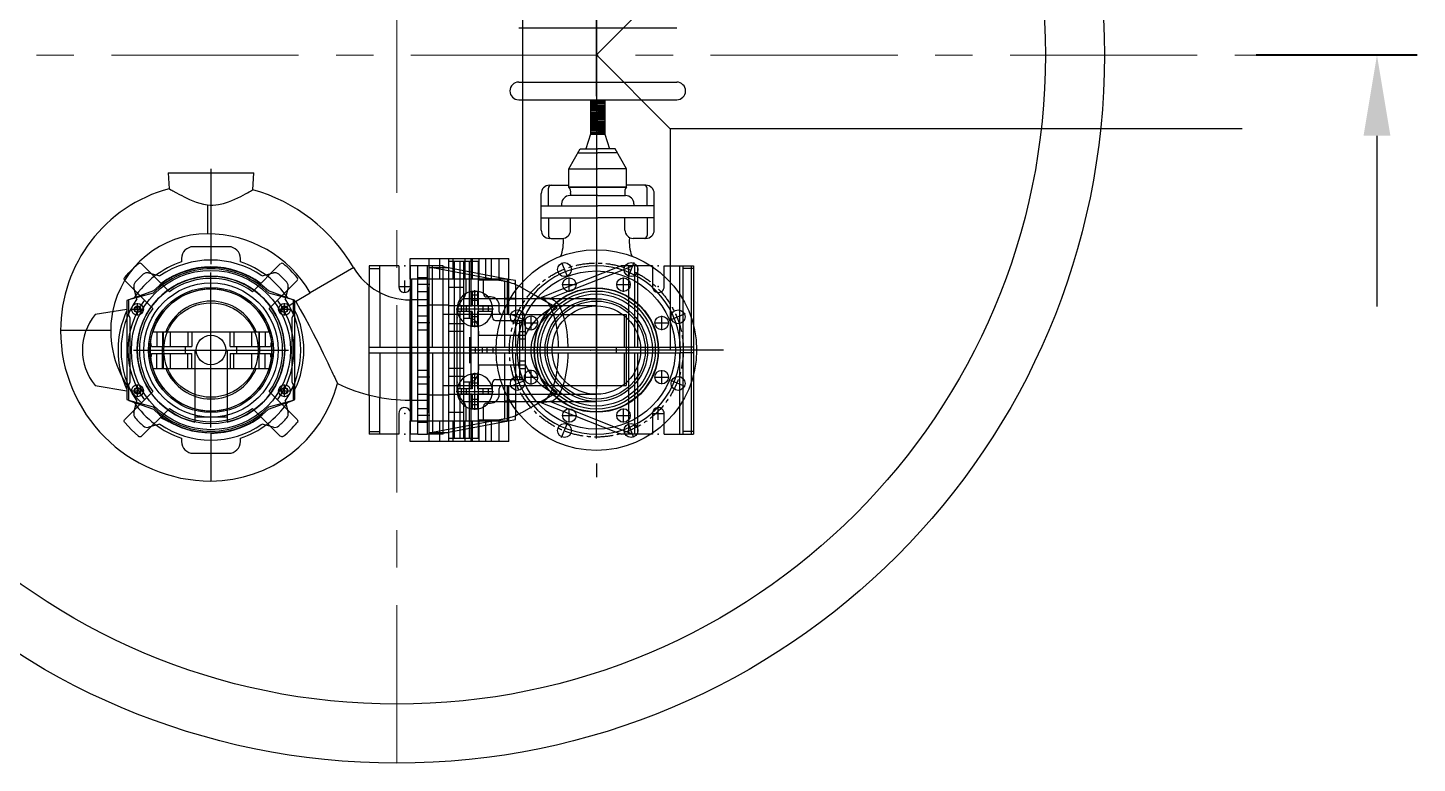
# Model space of a CAD drawing. Header units: millimetres. Extents: x 367046 to 407463, y -39276 to -16508.
# Drawn here: x 398282 to 400638, y -34110 to -32864 of the extents above; entities that cross this region are included whole.
import ezdxf

# ---------------------------------------------------------------- set-up
doc = ezdxf.new("R2010")
doc.units = ezdxf.units.MM
doc.linetypes.add('CENTER', pattern=[50.8, 31.75, -6.35, 6.35, -6.35])
doc.linetypes.add('осевая', pattern=[50.8, 31.75, -6.35, 6.35, -6.35])
for name, color, linetype in [('CL', 1, 'CENTER'), ('OUTLINE', 6, 'Continuous'), ('VIS', 7, 'Continuous')]:
    doc.layers.add(name, color=color, linetype=linetype)

msp = doc.modelspace()

# ---------------------------------------------------------------- linework, layer by layer
at = {"color": 1, "linetype": 'осевая', "lineweight": 15, "ltscale": 10}
for p, q in [((398908, -31810.2), (398908, -34110.2)), ((397408, -32910.3), (400408, -32910.3))]:
    msp.add_line(p, q, dxfattribs=at)
at = {"lineweight": 30}
for p, q in [((399121.4, -32410.2), (399121.4, -33410.2)), ((399371.4, -32785.2), (399246.4, -32910.2)), ((399246.4, -32910.2), (399371.4, -33035.2)), ((400341.8, -33035.2), (399371.4, -33035.2)), ((399371.4, -33035.2), (399371.4, -33410.2))]:
    msp.add_line(p, q, dxfattribs=at)
at = {"lineweight": 20}
msp.add_line((399246.4, -32410.2), (399246.4, -33410.2), dxfattribs=at)
at = {"color": 7}
for p, q in [((399114.7, -32864.2), (399382.7, -32864.2)), ((399114.7, -32956.2), (399382.7, -32956.2)), ((399114.7, -32986.2), (399382.7, -32986.2)), ((399236.7, -32986.2), (399236.7, -33044.2)), ((399260.7, -32986.6), (399236.7, -32987.5)), ((399260.7, -32988.1), (399236.7, -32989)), ((399260.7, -32989.9), (399236.7, -32990.7)), ((399260.7, -32991.6), (399236.7, -32992.5)), ((399260.7, -32993.3), (399236.7, -32994.2)), ((399260.7, -32995.1), (399236.7, -32995.9)), ((399260.7, -32996.8), (399236.7, -32997.7)), ((399260.7, -32998.5), (399236.7, -32999.4)), ((399260.7, -33000.3), (399236.7, -33001.1)), ((399260.7, -33002), (399236.7, -33002.8)), ((399260.8, -33003.7), (399236.8, -33004.6)), ((399260.8, -33005.4), (399236.8, -33006.3)), ((399260.8, -33007.1), (399236.8, -33008)), ((399260.7, -32986.2), (399260.7, -33044.2)), ((399260.8, -33008.9), (399236.8, -33009.7)), ((399260.8, -33010.6), (399236.8, -33011.5)), ((399260.8, -33012.3), (399236.8, -33013.2)), ((399260.8, -33014), (399236.8, -33014.9)), ((399260.8, -33015.8), (399236.8, -33016.6)), ((399260.8, -33017.5), (399236.8, -33018.4)), ((399260.8, -33019.2), (399236.8, -33020.1)), ((399260.8, -33020.9), (399236.8, -33021.8)), ((399260.8, -33022.7), (399236.8, -33023.5)), ((399260.8, -33024.4), (399236.8, -33025.2)), ((399260.8, -33026.1), (399236.8, -33027)), ((399260.8, -33027.8), (399236.8, -33028.7)), ((399260.8, -33029.6), (399236.8, -33030.4)), ((399260.8, -33031.3), (399236.8, -33032.1)), ((399236.7, -33044.2), (399228.8, -33069.2)), ((399260.7, -33033), (399236.7, -33033.9)), ((399260.7, -33034.7), (399236.7, -33035.6)), ((399260.7, -33036.4), (399236.7, -33037.3)), ((399260.7, -33038.2), (399236.7, -33039)), ((399260.7, -33039.9), (399236.7, -33040.8)), ((399260.7, -33041.6), (399236.7, -33042.5)), ((399260.7, -33043.3), (399236.7, -33044.2)), ((399236.7, -33044.2), (399260.7, -33044.2)), ((399260.7, -33044.2), (399268.7, -33069.2)), ((399199.8, -33103.1), (399219, -33069.2)), ((399215.2, -33075.9), (399248.7, -33075.9)), ((399219, -33069.2), (399248.7, -33069.2)), ((399278.5, -33069.2), (399248.7, -33069.2)), ((399282.3, -33075.9), (399248.7, -33075.9)), ((399297.7, -33103.1), (399278.5, -33069.2)), ((399199.8, -33134.4), (399199.8, -33103.1)), ((399199.8, -33103.1), (399248.7, -33103.1)), ((399297.7, -33103.1), (399248.7, -33103.1)), ((399297.7, -33134.4), (399297.7, -33103.1)), ((399152.9, -33207), (399152.9, -33145.1)), ((399165, -33166), (399165, -33136.1)), ((399166.9, -33131.1), (399199.8, -33131.1)), ((399199.8, -33134.4), (399248.7, -33134.4)), ((399248.7, -33134.4), (399199.8, -33134.4)), ((399209.2, -33148.5), (399201.5, -33148.5)), ((399202.6, -33145.1), (399202.6, -33148.5)), ((399248.7, -33148.5), (399209.2, -33148.5)), ((399297.7, -33134.4), (399248.7, -33134.4)), ((399248.7, -33134.4), (399297.7, -33134.4)), ((399248.7, -33148.5), (399288.3, -33148.5)), ((399288.3, -33148.5), (399296, -33148.5)), ((399294.9, -33145.1), (399294.9, -33148.5)), ((399330.6, -33131.1), (399297.7, -33131.1)), ((399332.5, -33166), (399332.5, -33136.1)), ((399344.6, -33207), (399344.6, -33145.1)), ((399152.9, -33166), (399248.7, -33166)), ((399187.5, -33162.5), (399187.5, -33166)), ((399344.6, -33166), (399248.7, -33166)), ((399310, -33162.5), (399310, -33166)), ((399152.9, -33186), (399248.7, -33186)), ((399165, -33186), (399165, -33216)), ((399202.6, -33207), (399202.6, -33186)), ((399344.6, -33186), (399248.7, -33186)), ((399294.9, -33207), (399294.9, -33186)), ((399332.5, -33186), (399332.5, -33216)), ((399170, -33221), (399188.6, -33221)), ((399327.5, -33221), (399308.9, -33221)), ((399330.6, -33221), (399327.9, -33221))]:
    msp.add_line(p, q, dxfattribs=at)
at = {"color": 1, "lineweight": 40}
msp.add_line((400638.4, -32910.5), (400365.4, -32910.5), dxfattribs=at)
for p, q in [((398592.9, -33102.9), (398592.9, -33264.6)), ((398520.4, -33110.2), (398521.8, -33136.9)), ((398520.4, -33110.2), (398665.4, -33110.2)), ((398663.9, -33138.7), (398665.4, -33110.2)), ((398586.9, -33164.2), (398586.9, -33213.2)), ((398622.9, -33235.2), (398562.9, -33235.2)), ((398522.4, -33311.4), (398475.3, -33264.3)), ((398542.9, -33255.2), (398542.9, -33260.9)), ((398642.9, -33260.9), (398642.9, -33255.2)), ((398710.5, -33264.3), (398663.4, -33311.4)), ((398911.4, -33267.7), (398861.4, -33267.7)), ((398861.4, -33267.7), (398861.4, -33301.3)), ((398879.4, -33313), (398879.4, -33267.7)), ((398911.4, -33267.7), (398911.4, -33302.7)), ((398930.9, -33255.2), (399097.9, -33255.2)), ((398930.9, -33290.2), (398930.9, -33255.2)), ((398943.9, -33267.7), (398931.4, -33267.7)), ((398931.4, -33302.7), (398931.4, -33267.7)), ((398959.9, -33267.7), (398943.9, -33267.7)), ((398943.9, -33552.7), (398943.9, -33267.7)), ((398959.9, -33552.7), (398959.9, -33267.7)), ((398986.4, -33267.7), (398959.9, -33267.7)), ((398962.9, -33565.2), (398962.9, -33255.2)), ((398968.4, -33405.2), (398968.4, -33267.7)), ((398980.9, -33290.2), (398980.9, -33255.2)), ((398986.4, -33552.7), (398986.4, -33267.7)), ((398996.4, -33565.2), (398996.4, -33255.2)), ((399046.4, -33260.2), (398996.4, -33260.2)), ((399003.4, -33290.2), (399003.4, -33255.2)), ((399006, -33560.2), (399006, -33260.2)), ((399015.6, -33335.7), (399015.6, -33260.2)), ((399021.4, -33260.2), (399021.4, -33560.2)), ((399023.9, -33290.2), (399023.9, -33255.2)), ((399031.4, -33356), (399031.4, -33260.2)), ((399033.9, -33290.2), (399033.9, -33255.2)), ((399034.4, -33290.2), (399034.4, -33260.2)), ((399036.4, -33290.2), (399036.4, -33255.2)), ((399046.4, -33290.2), (399046.4, -33260.2)), ((399047.9, -33290.2), (399047.9, -33255.2)), ((399059.2, -33290.2), (399059.2, -33255.2)), ((399068.5, -33290.2), (399068.5, -33255.2)), ((399081.9, -33290.2), (399081.9, -33255.2)), ((399097.9, -33290.2), (399097.9, -33255.2)), ((399246.4, -33559.8), (399246.4, -33260.6)), ((399288.3, -33267.7), (399278.9, -33271.5)), ((399341.4, -33267.7), (399288.3, -33267.7)), ((399290.1, -33274.6), (399307.5, -33267.7)), ((399301.4, -33552.7), (399301.4, -33267.7)), ((399311.7, -33283.5), (399311.7, -33267.7)), ((399316.7, -33286.3), (399316.7, -33267.7)), ((399341.4, -33267.7), (399341.4, -33302.7)), ((399361.4, -33302.7), (399361.4, -33267.7)), ((399361.4, -33267.7), (399411.4, -33267.7)), ((399388, -33394.2), (399388, -33267.7)), ((399393.4, -33405.2), (399393.4, -33267.7)), ((399407.8, -33552.7), (399407.8, -33267.7)), ((399411.4, -33267.7), (399411.4, -33552.7)), ((398487.2, -33279.5), (398500.2, -33283)), ((398500.2, -33283), (398506.4, -33284.6)), ((398592.9, -33541.5), (398592.9, -33279)), ((398679.5, -33284.6), (398685.7, -33283)), ((398685.7, -33283), (398698.7, -33279.5)), ((398834.9, -33270.6), (398761.4, -33313.5)), ((398861.4, -33272.1), (398879.4, -33272.1)), ((398931.1, -33290.2), (398930.9, -33290.2)), ((398931.1, -33290.2), (398933.1, -33290.2)), ((398931.1, -33530.2), (398931.1, -33290.2)), ((399095.8, -33290.2), (398933.1, -33290.2)), ((398933.1, -33290.2), (398933.1, -33530.2)), ((398959.9, -33287.9), (398943.9, -33287.9)), ((398962.9, -33270.4), (398996.4, -33270.4)), ((398968.4, -33270.4), (399091.4, -33293.6)), ((399097.7, -33290.4), (398986.4, -33269.4)), ((399025.1, -33290.2), (399025.1, -33313.8)), ((399034.4, -33310.8), (399034.4, -33290.2)), ((399046.4, -33310.8), (399046.4, -33290.2)), ((399055.1, -33314.1), (399055.1, -33290.2)), ((399095.8, -33290.2), (399097.7, -33290.2)), ((399095.8, -33350.2), (399095.8, -33290.2)), ((399097.7, -33290.2), (399097.7, -33350.2)), ((399097.9, -33290.2), (399097.7, -33290.2)), ((399109.4, -33292.6), (399097.7, -33290.4)), ((399200.5, -33311.4), (399200.5, -33287.3)), ((399209.6, -33306.4), (399290.1, -33274.6)), ((399278.9, -33271.5), (399211.9, -33297.9)), ((399292.4, -33311.4), (399292.4, -33287.3)), ((399311.7, -33405.2), (399311.7, -33283.5)), ((399316.7, -33405.2), (399316.7, -33286.3)), ((399411.4, -33272.1), (399393.4, -33272.1)), ((398447.1, -33292.6), (398494.2, -33339.7)), ((398494.7, -33314), (398452.9, -33325.2)), ((398495.3, -33309.9), (398453.9, -33325)), ((398465.7, -33317.4), (398462.2, -33304.4)), ((398732, -33325), (398690.6, -33309.9)), ((398732.9, -33325.2), (398691.2, -33314)), ((398738.8, -33292.6), (398691.7, -33339.7)), ((398723.7, -33304.4), (398720.2, -33317.4)), ((398735.4, -33328.6), (398761.4, -33313.5)), ((398861.4, -33486.7), (398861.4, -33301.3)), ((398879.4, -33313), (398879.4, -33405.2)), ((398910.9, -33302.7), (398931.9, -33302.7)), ((398921.4, -33313.2), (398921.4, -33292.2)), ((398963.9, -33299.4), (398943, -33299.4)), ((398943.9, -33310.9), (398959.9, -33310.9)), ((398962.2, -33304.7), (398959.9, -33304.7)), ((398962.9, -33305.4), (398962.2, -33304.7)), ((398962.2, -33515.7), (398962.2, -33304.7)), ((399021.4, -33304.2), (398996.4, -33304.2)), ((399034.4, -33335.7), (399034.4, -33310.8)), ((399035.9, -33311.5), (399035.9, -33335.7)), ((399040.4, -33371.7), (399040.4, -33308.7)), ((399044.9, -33310.8), (399044.9, -33335.7)), ((399055.1, -33291.7), (399046.4, -33291.7)), ((399046.4, -33509.6), (399046.4, -33310.8)), ((399046.4, -33505.9), (399046.4, -33314.5)), ((399071.1, -33291.7), (399055.1, -33291.7)), ((399055.1, -33315.2), (399055.1, -33314.1)), ((399091.4, -33405.2), (399091.4, -33293.6)), ((399109.4, -33299.4), (399109.4, -33292.6)), ((399109.4, -33299.4), (399109.4, -33405.2)), ((399139.7, -33315.9), (399121.1, -33305.1)), ((399191.2, -33306.1), (399152.1, -33321.6)), ((399167.4, -33323.1), (399198.8, -33310.7)), ((399188.4, -33299.4), (399212.6, -33299.4)), ((399211.9, -33297.9), (399191.2, -33306.1)), ((399198.8, -33310.7), (399209.6, -33306.4)), ((399280.3, -33299.4), (399304.4, -33299.4)), ((398452.9, -33325.3), (398450.4, -33326.2)), ((398450.4, -33326.2), (398450.4, -33494.2)), ((398453.9, -33325), (398452.9, -33325.3)), ((398452.9, -33325.2), (398452.9, -33351.2)), ((398471.9, -33337.8), (398463.7, -33339.2)), ((398467.4, -33323.7), (398465.7, -33317.4)), ((398468.3, -33351.7), (398468.3, -33330.7)), ((398725.2, -33334.6), (398715.2, -33340.4)), ((398717.6, -33351.7), (398717.6, -33330.7)), ((398720.2, -33317.4), (398718.5, -33323.7)), ((398725.3, -33334.5), (398735.4, -33328.6)), ((398732.9, -33325.3), (398732, -33325)), ((398732.9, -33351.2), (398732.9, -33325.2)), ((398735.4, -33326.2), (398732.9, -33325.3)), ((398735.4, -33494.2), (398735.4, -33326.2)), ((398931.1, -33325.2), (398929.9, -33325.2)), ((398929.9, -33325.2), (398929.9, -33495.2)), ((398962.9, -33325.2), (398931.1, -33325.2)), ((398962.9, -33335.2), (398943.9, -33335.2)), ((398996.4, -33334.2), (398962.9, -33334.2)), ((399246.4, -33335.2), (398996.4, -33335.2)), ((399011.6, -33335.7), (399011.6, -33344.7)), ((399035.9, -33335.7), (399011.6, -33335.7)), ((399017.6, -33344.7), (399017.6, -33335.7)), ((399152.1, -33323.2), (399021.4, -33323.2)), ((399026.5, -33344.7), (399026.5, -33335.7)), ((399044.9, -33317.4), (399035.9, -33317.4)), ((399044.9, -33326.3), (399035.9, -33326.3)), ((399070.1, -33335.7), (399044.9, -33335.7)), ((399054.3, -33344.7), (399054.3, -33335.7)), ((399062.8, -33320.2), (399060.1, -33320.2)), ((399066.9, -33320.2), (399062.8, -33320.2)), ((399063.3, -33344.7), (399063.3, -33335.7)), ((399070.4, -33335.7), (399070.1, -33335.7)), ((399070.4, -33339.4), (399070.4, -33335.7)), ((399081.9, -33345.2), (399081.9, -33335.2)), ((399091.4, -33322.1), (399109.4, -33322.1)), ((399091.4, -33323.4), (399109.4, -33323.8)), ((399179.7, -33339), (399139.7, -33315.9)), ((399167.4, -33323.1), (399152.1, -33321.6)), ((399152.1, -33323.2), (399152.1, -33321.6)), ((399246.4, -33323.2), (399152.4, -33323.2)), ((399167.4, -33323.2), (399167.4, -33323.1)), ((398450.4, -33341.4), (398396.7, -33350.2)), ((398452.9, -33351.2), (398455.4, -33355.2)), ((398455.4, -33355.2), (398455.4, -33465.2)), ((398457.8, -33341.2), (398478.8, -33341.2)), ((398707.1, -33341.2), (398728.1, -33341.2)), ((398730.4, -33355.2), (398732.9, -33351.2)), ((398730.4, -33465.2), (398730.4, -33355.2)), ((398959.9, -33352.8), (398943.9, -33352.8)), ((399086.9, -33350.2), (398986.4, -33350.2)), ((399008.9, -33340.2), (399071.9, -33340.2)), ((399010.1, -33356.2), (399010.1, -33464.2)), ((399010.4, -33480.2), (399010.4, -33340.2)), ((399035.9, -33344.7), (399011.6, -33344.7)), ((399015.6, -33475.7), (399015.6, -33344.7)), ((399021.4, -33356), (399031.4, -33356)), ((399034.4, -33475.7), (399034.4, -33344.7)), ((399035.9, -33344.7), (399035.9, -33369)), ((399044.9, -33354.1), (399035.9, -33354.1)), ((399044.9, -33344.7), (399044.9, -33369.6)), ((399070.4, -33344.7), (399044.9, -33344.7)), ((399070.4, -33344.7), (399070.4, -33339.4)), ((399070.4, -33355.2), (399070.4, -33340.2)), ((399075.4, -33360.2), (399126.4, -33360.2)), ((399097.7, -33350.2), (399086.9, -33350.2)), ((399097.7, -33350.2), (399297.1, -33350.2)), ((399116.4, -33460.2), (399116.4, -33360.2)), ((399126.4, -33460.2), (399126.4, -33360.2)), ((399135.6, -33376.4), (399135.6, -33352.2)), ((399293.4, -33350.2), (399293.4, -33405.2)), ((399297.1, -33350.2), (399297.1, -33470.2)), ((399357.3, -33376.4), (399357.3, -33352.2)), ((398381, -33377.2), (398337.9, -33377.2)), ((398422.9, -33377.2), (398381, -33377.2)), ((398494.4, -33379.2), (398691.5, -33379.2)), ((398501.3, -33379.2), (398501.3, -33404.2)), ((398511, -33379.2), (398511, -33404.2)), ((398511.9, -33379.2), (398511.9, -33404.2)), ((398523.9, -33379.2), (398523.9, -33404.2)), ((398553.9, -33379.2), (398553.9, -33404.2)), ((398560.7, -33379.2), (398560.7, -33404.2)), ((398625.2, -33404.2), (398625.2, -33379.2)), ((398631.9, -33379.2), (398631.9, -33404.2)), ((398661.9, -33379.2), (398661.9, -33404.2)), ((398673.9, -33379.2), (398673.9, -33404.2)), ((398674.9, -33379.2), (398674.9, -33404.2)), ((398684.6, -33379.2), (398684.6, -33404.2)), ((398963.9, -33364.3), (398943, -33364.3)), ((398943.9, -33375.8), (398959.9, -33375.8)), ((398996.4, -33365.2), (399021.4, -33365.2)), ((399021.4, -33378.7), (398996.4, -33378.7)), ((399044.9, -33363.1), (399035.9, -33363.1)), ((399046.4, -33385.2), (399126.4, -33385.2)), ((399115.9, -33385.2), (399126.9, -33385.2)), ((399126.4, -33379.2), (399116.4, -33379.2)), ((399123.5, -33364.3), (399147.6, -33364.3)), ((399150.4, -33366.5), (399152.7, -33363.3)), ((399345.2, -33364.3), (399369.4, -33364.3)), ((398492, -33404.2), (398548.9, -33404.2)), ((398548.9, -33404.2), (398560.7, -33404.2)), ((398548.9, -33404.2), (398548.9, -33416.2)), ((398625.2, -33404.2), (398636.9, -33404.2)), ((398636.9, -33404.2), (398693.8, -33404.2)), ((398636.9, -33416.2), (398636.9, -33404.2)), ((398861.4, -33405.2), (399388.9, -33405.2)), ((399031.4, -33388.2), (399031.4, -33432.2)), ((399041.4, -33415.2), (399041.4, -33405.2)), ((399053.2, -33415.2), (399053.2, -33405.2)), ((399061.3, -33415.2), (399061.3, -33405.2)), ((399071.4, -33415.2), (399071.4, -33405.2)), ((399116.4, -33391.2), (399126.4, -33391.2)), ((399280.2, -33405.2), (399280.2, -33415.2)), ((399388, -33405.2), (399388, -33394.2)), ((399411.4, -33405.2), (399388.9, -33405.2)), ((398461.7, -33410.2), (398724.2, -33410.2)), ((398492, -33416.2), (398548.9, -33416.2)), ((398501.3, -33441.2), (398501.3, -33416.2)), ((398511, -33441.2), (398511, -33416.2)), ((398511.9, -33416.2), (398511.9, -33441.2)), ((398523.9, -33416.2), (398523.9, -33441.2)), ((398548.9, -33416.2), (398560.7, -33416.2)), ((398553.9, -33441.2), (398553.9, -33416.2)), ((398560.7, -33441.2), (398560.7, -33416.2)), ((398565.4, -33410.2), (398620.4, -33410.2)), ((398565.4, -33410.2), (398565.4, -33532.2)), ((398620.4, -33410.2), (398620.4, -33532.2)), ((398625.2, -33416.2), (398636.9, -33416.2)), ((398625.2, -33416.2), (398625.2, -33441.2)), ((398631.9, -33441.2), (398631.9, -33416.2)), ((398636.9, -33416.2), (398693.8, -33416.2)), ((398661.9, -33416.2), (398661.9, -33441.2)), ((398673.9, -33416.2), (398673.9, -33441.2)), ((398674.9, -33441.2), (398674.9, -33416.2)), ((398684.6, -33441.2), (398684.6, -33416.2)), ((398861.4, -33415.2), (399388.9, -33415.2)), ((398879.4, -33415.2), (398879.4, -33490.6)), ((398968.4, -33415.2), (398968.4, -33552.7)), ((399091.4, -33526.8), (399091.4, -33415.2)), ((399109.4, -33415.2), (399109.4, -33521.1)), ((399126.4, -33429.2), (399116.4, -33429.2)), ((399293.4, -33415.2), (399293.4, -33470.2)), ((399311.7, -33536.9), (399311.7, -33415.2)), ((399316.7, -33534.2), (399316.7, -33415.2)), ((399388, -33426.2), (399388, -33415.2)), ((399388, -33552.7), (399388, -33426.2)), ((399411.4, -33415.2), (399388.9, -33415.2)), ((399393.4, -33552.7), (399393.4, -33415.2)), ((398494.4, -33441.2), (398691.5, -33441.2)), ((398963.9, -33456.1), (398943, -33456.1)), ((398959.9, -33444.6), (398943.9, -33444.6)), ((399021.4, -33441.7), (398996.4, -33441.7)), ((399021.4, -33455.2), (398996.4, -33455.2)), ((399035.9, -33451.5), (399035.9, -33475.7)), ((399040.4, -33511.7), (399040.4, -33448.7)), ((399044.9, -33450.8), (399044.9, -33475.7)), ((399046.4, -33435.2), (399126.4, -33435.2)), ((399115.9, -33435.2), (399126.9, -33435.2)), ((399116.4, -33441.2), (399126.4, -33441.2)), ((399123.5, -33456.1), (399147.6, -33456.1)), ((399135.6, -33468.2), (399135.6, -33444.1)), ((399345.2, -33456.1), (399369.4, -33456.1)), ((399357.3, -33468.2), (399357.3, -33444.1)), ((398396.7, -33470.2), (398450.4, -33479.1)), ((398455.4, -33465.2), (398452.9, -33469.2)), ((398452.9, -33469.2), (398452.9, -33495.2)), ((398457.8, -33479.2), (398478.8, -33479.2)), ((398468.3, -33489.7), (398468.3, -33468.7)), ((398707.1, -33479.2), (398728.1, -33479.2)), ((398717.6, -33489.7), (398717.6, -33468.7)), ((398732.9, -33469.2), (398730.4, -33465.2)), ((398732.9, -33495.2), (398732.9, -33469.2)), ((398943.9, -33467.6), (398959.9, -33467.6)), ((398986.4, -33470.2), (399086.9, -33470.2)), ((399011.6, -33475.7), (399011.6, -33484.7)), ((399035.9, -33475.7), (399011.6, -33475.7)), ((399017.6, -33484.7), (399017.6, -33475.7)), ((399031.4, -33464.5), (399021.4, -33464.5)), ((399026.5, -33484.7), (399026.5, -33475.7)), ((399031.4, -33560.2), (399031.4, -33464.5)), ((399044.9, -33457.4), (399035.9, -33457.4)), ((399044.9, -33466.3), (399035.9, -33466.3)), ((399070.4, -33475.7), (399044.9, -33475.7)), ((399054.3, -33484.7), (399054.3, -33475.7)), ((399063.3, -33484.7), (399063.3, -33475.7)), ((399070.4, -33480.2), (399070.4, -33465.2)), ((399070.4, -33481.1), (399070.4, -33475.7)), ((399075.4, -33460.2), (399126.4, -33460.2)), ((399081.9, -33485.2), (399081.9, -33475.2)), ((399086.9, -33470.2), (399097.7, -33470.2)), ((399095.8, -33530.2), (399095.8, -33470.2)), ((399097.7, -33470.2), (399297.1, -33470.2)), ((399097.7, -33470.2), (399097.7, -33530.2)), ((398447.1, -33527.8), (398494.2, -33480.7)), ((398450.4, -33494.2), (398452.9, -33495.1)), ((398452.9, -33495.1), (398453.9, -33495.5)), ((398452.9, -33495.2), (398494.7, -33506.4)), ((398453.9, -33495.5), (398495.3, -33510.5)), ((398462.2, -33516), (398465.7, -33503)), ((398463.7, -33481.3), (398471.9, -33482.6)), ((398465.7, -33503), (398467.4, -33496.7)), ((398690.6, -33510.5), (398732, -33495.5)), ((398691.2, -33506.4), (398732.9, -33495.2)), ((398691.7, -33480.7), (398738.8, -33527.8)), ((398718.5, -33496.7), (398720.2, -33503)), ((398720.2, -33503), (398723.7, -33516)), ((398732, -33495.5), (398732.9, -33495.1)), ((398732.9, -33495.1), (398735.4, -33494.2)), ((398861.4, -33486.7), (398861.4, -33552.7)), ((398879.4, -33552.7), (398879.4, -33490.6)), ((398929.9, -33495.2), (398931.1, -33495.2)), ((398931.1, -33495.2), (398962.9, -33495.2)), ((398943.9, -33485.2), (398962.9, -33485.2)), ((398962.9, -33486.2), (398996.4, -33486.2)), ((398996.4, -33485.2), (399246.4, -33485.2)), ((399008.9, -33480.2), (399071.9, -33480.2)), ((399035.9, -33484.7), (399011.6, -33484.7)), ((399015.6, -33560.2), (399015.6, -33484.7)), ((399021.4, -33497.2), (399152.1, -33497.2)), ((399034.4, -33509.6), (399034.4, -33484.7)), ((399035.9, -33484.7), (399035.9, -33509)), ((399044.9, -33494.1), (399035.9, -33494.1)), ((399044.9, -33503.1), (399035.9, -33503.1)), ((399070.1, -33484.7), (399044.9, -33484.7)), ((399044.9, -33484.7), (399044.9, -33509.6)), ((399060.1, -33500.2), (399062.8, -33500.2)), ((399062.8, -33500.2), (399066.9, -33500.2)), ((399070.4, -33484.7), (399070.1, -33484.7)), ((399070.4, -33484.7), (399070.4, -33481.1)), ((399109.4, -33496.7), (399091.4, -33497.1)), ((399109.4, -33498.3), (399091.4, -33498.3)), ((399139.7, -33504.6), (399179.7, -33481.5)), ((399152.1, -33498.9), (399152.1, -33497.2)), ((399152.1, -33498.9), (399167.4, -33497.3)), ((399152.1, -33498.9), (399191.2, -33514.3)), ((399152.4, -33497.2), (399167.4, -33497.2)), ((399167.4, -33497.3), (399167.4, -33497.2)), ((399198.8, -33509.7), (399167.4, -33497.3)), ((399167.5, -33497.2), (399246.4, -33497.2)), ((398522.4, -33509), (398475.3, -33556.1)), ((398565.4, -33523.1), (398620.4, -33523.1)), ((398710.5, -33556.1), (398663.4, -33509)), ((398911.4, -33517.7), (398911.4, -33552.7)), ((398931.4, -33552.7), (398931.4, -33517.7)), ((398963.9, -33521.1), (398943, -33521.1)), ((398959.9, -33509.6), (398943.9, -33509.6)), ((398959.9, -33515.7), (398962.2, -33515.7)), ((398962.2, -33515.7), (398962.9, -33515)), ((399091.4, -33526.8), (398968.4, -33550)), ((399021.4, -33516.2), (398996.4, -33516.2)), ((399025.1, -33506.7), (399025.1, -33530.2)), ((399034.4, -33530.2), (399034.4, -33509.6)), ((399046.4, -33530.2), (399046.4, -33509.6)), ((399055.1, -33506.4), (399055.1, -33505.2)), ((399055.1, -33530.2), (399055.1, -33506.4)), ((399109.4, -33527.9), (399109.4, -33521.1)), ((399121.1, -33515.3), (399139.7, -33504.6)), ((399188.4, -33521.1), (399212.6, -33521.1)), ((399191.2, -33514.3), (399211.9, -33522.5)), ((399209.6, -33514), (399198.8, -33509.7)), ((399200.5, -33533.2), (399200.5, -33509)), ((399290.1, -33545.9), (399209.6, -33514)), ((399211.9, -33522.5), (399278.9, -33549)), ((399280.3, -33521.1), (399304.4, -33521.1)), ((399292.4, -33533.2), (399292.4, -33509)), ((399340.9, -33517.7), (399361.9, -33517.7)), ((399341.4, -33517.7), (399341.4, -33552.7)), ((399351.4, -33528.2), (399351.4, -33507.2)), ((399361.4, -33552.7), (399361.4, -33517.7)), ((398500.2, -33537.5), (398487.2, -33541)), ((398506.4, -33535.8), (398500.2, -33537.5)), ((398685.7, -33537.5), (398679.5, -33535.8)), ((398698.7, -33541), (398685.7, -33537.5)), ((398861.4, -33548.3), (398879.4, -33548.3)), ((398930.9, -33530.2), (398931.1, -33530.2)), ((398930.9, -33565.2), (398930.9, -33530.2)), ((398931.1, -33530.2), (398933.1, -33530.2)), ((398933.1, -33530.2), (399095.8, -33530.2)), ((398943.9, -33532.6), (398959.9, -33532.6)), ((398962.9, -33550.1), (398996.4, -33550.1)), ((398980.9, -33565.2), (398980.9, -33530.2)), ((398986.4, -33551.1), (399097.7, -33530.1)), ((399003.4, -33565.2), (399003.4, -33530.2)), ((399023.9, -33565.2), (399023.9, -33530.2)), ((399033.9, -33565.2), (399033.9, -33530.2)), ((399034.4, -33560.2), (399034.4, -33530.2)), ((399036.4, -33565.2), (399036.4, -33530.2)), ((399046.4, -33528.7), (399055.1, -33528.7)), ((399046.4, -33560.2), (399046.4, -33530.2)), ((399047.9, -33565.2), (399047.9, -33530.2)), ((399055.1, -33528.7), (399071.1, -33528.7)), ((399059.2, -33565.2), (399059.2, -33530.2)), ((399068.5, -33565.2), (399068.5, -33530.2)), ((399081.9, -33565.2), (399081.9, -33530.2)), ((399095.8, -33530.2), (399097.7, -33530.2)), ((399097.7, -33530.1), (399109.4, -33527.9)), ((399097.7, -33530.2), (399097.9, -33530.2)), ((399097.9, -33565.2), (399097.9, -33530.2)), ((399278.9, -33549), (399288.3, -33552.7)), ((399307.5, -33552.7), (399290.1, -33545.9)), ((399311.7, -33552.7), (399311.7, -33536.9)), ((399316.7, -33552.7), (399316.7, -33534.2)), ((399411.4, -33548.3), (399393.4, -33548.3)), ((398542.9, -33559.6), (398542.9, -33565.2)), ((398592.9, -33551.1), (398592.9, -33585.2)), ((398642.9, -33565.2), (398642.9, -33559.6)), ((398911.4, -33552.7), (398861.4, -33552.7)), ((399097.9, -33565.2), (398930.9, -33565.2)), ((398943.9, -33552.7), (398931.4, -33552.7)), ((398943.9, -33552.7), (398959.9, -33552.7)), ((398986.4, -33552.7), (398959.9, -33552.7)), ((399046.4, -33560.2), (398996.4, -33560.2)), ((399341.4, -33552.7), (399288.3, -33552.7)), ((399361.4, -33552.7), (399411.4, -33552.7)), ((398562.9, -33585.2), (398622.9, -33585.2)), ((398592.9, -33585.2), (398592.9, -33632.2))]:
    msp.add_line(p, q)
at = {"color": 1, "linetype": 'ByBlock', "lineweight": -2}
msp.add_lwpolyline([(400570.1, -33047), (400570.1, -33336.4)], dxfattribs=at)
for points in [[(398521.8, -33136.9), (398522, -33137), (398522.6, -33137.3), (398524.8, -33138.5), (398526.4, -33139.5), (398528.3, -33140.6), (398533.3, -33143.3), (398539.5, -33146.6), (398543.3, -33148.6), (398547.4, -33150.7), (398551.8, -33152.9), (398556.6, -33155.1), (398562, -33157.4), (398567.8, -33159.6), (398574, -33161.6), (398580.5, -33163.1), (398586.9, -33164.2)], [(398586.9, -33164.2), (398591.5, -33164.5), (398596.2, -33164.6), (398600.9, -33164.3), (398605.6, -33163.6), (398614.3, -33161.7), (398622.7, -33159), (398628.3, -33156.8), (398633.5, -33154.5), (398638.6, -33152.2), (398643.3, -33149.8), (398647.5, -33147.7), (398651.4, -33145.7), (398654.8, -33143.8), (398657.9, -33142.1), (398660, -33140.9), (398661.7, -33140), (398663, -33139.3), (398663.7, -33138.9), (398663.9, -33138.7), (398663.9, -33138.7)], [(398446.7, -33292.2), (398446.3, -33291.5), (398445.9, -33290.2), (398446, -33288.9), (398446.5, -33287.7), (398446.8, -33287.2)], [(398446.8, -33287.2), (398453.8, -33279.4), (398461.2, -33271.9)], [(399044.9, -33310.8), (399044.4, -33310.9), (399043.8, -33311), (399043.1, -33311.1), (399042.3, -33311.2), (399041.5, -33311.3), (399040.6, -33311.3), (399039.7, -33311.4), (399038.7, -33311.4), (399037.8, -33311.4), (399036.7, -33311.5), (399035.9, -33311.5)], [(398736.7, -33327.9), (398744.3, -33341.3), (398751.8, -33354.9), (398759.2, -33368.5), (398766.4, -33382.2), (398770.7, -33390.7), (398775, -33399.2), (398779.3, -33407.6), (398783.4, -33415.9), (398787.3, -33424), (398791.1, -33431.8), (398794.7, -33439.5), (398798.1, -33446.6), (398799.8, -33450.3), (398801.4, -33453.7), (398802.8, -33456.9), (398804.1, -33459.7), (398805.2, -33462.1), (398806.1, -33464), (398806.8, -33465.6), (398807.3, -33466.6), (398807.5, -33467), (398807.5, -33467.1)], [(399126.4, -33385.2), (399129.5, -33378.9), (399133.2, -33372.9), (399138.5, -33365.6), (399144.5, -33358.8), (399151.3, -33352.4), (399158.5, -33346.6), (399166.6, -33341.1), (399175, -33336.3)], [(399182.3, -33405.2), (399182.1, -33399.2), (399181.4, -33388.7), (399180.2, -33378.3), (399179.2, -33371.6), (399178, -33365.3), (399176.6, -33359.3), (399175.1, -33353.6), (399173.4, -33348.2), (399171.5, -33343.4), (399169.5, -33339), (399167.4, -33335.1), (399165.1, -33331.6), (399162.8, -33328.8), (399160.5, -33326.6), (399158, -33324.8), (399155.4, -33323.7), (399152.1, -33323.2)], [(399167.4, -33323.2), (399170.1, -33323.5), (399172.7, -33324.5), (399175.3, -33326.1), (399177.9, -33328.4), (399180.4, -33331.2), (399182.7, -33334.6), (399185, -33338.7), (399187.2, -33343.5), (399189.1, -33348.4), (399190.9, -33353.8), (399192.5, -33359.8), (399194, -33366.2), (399195.2, -33372.6), (399196.2, -33379.2), (399197, -33386.3), (399197.6, -33393.5), (399198.1, -33405.2)], [(399031.4, -33356), (399035, -33356.5), (399038.1, -33358), (399039.9, -33359.4), (399041.4, -33361.1), (399043.3, -33364.2), (399044.6, -33367.5), (399045.9, -33374), (399046.4, -33380.9), (399046.4, -33384.1)], [(399152.7, -33363.3), (399152.8, -33363.3), (399158.8, -33356.1), (399165.4, -33349.6), (399172.3, -33344), (399179.7, -33339)], [(398490.2, -33399.4), (398491.5, -33390.5), (398493.6, -33381.7), (398494.4, -33379.2)], [(398691.5, -33379.2), (398693.8, -33387.9), (398695.4, -33396.8), (398695.7, -33399.4)], [(399035.9, -33369), (399037, -33369), (399038, -33369), (399039, -33369), (399039.9, -33369.1), (399040.8, -33369.1), (399041.7, -33369.2), (399042.5, -33369.3), (399043.2, -33369.4), (399043.9, -33369.4), (399044.5, -33369.5), (399044.9, -33369.6)], [(399150.3, -33453.7), (399146.5, -33447.8), (399142.1, -33439.1), (399139.2, -33431.4), (399137.2, -33423.5), (399136.1, -33415.4), (399136.1, -33406.2), (399137.2, -33397), (399139.6, -33387.9), (399143.1, -33379.2), (399147.5, -33370.9), (399150.4, -33366.5)], [(398492, -33404.2), (398491.7, -33400.5), (398491.5, -33399.4), (398491.2, -33398.4), (398491, -33398.1), (398490.8, -33398), (398490.6, -33398.2), (398490.3, -33398.9), (398490.2, -33399.4)], [(398695.7, -33399.4), (398695.7, -33399.3), (398695.4, -33398.4), (398695.1, -33398), (398694.9, -33398), (398694.7, -33398.3), (398694.5, -33399), (398694.2, -33400.7), (398693.8, -33404.2)], [(398492, -33416.2), (398491.7, -33419.9), (398491.5, -33421.1), (398491.2, -33422), (398491, -33422.4), (398490.8, -33422.4), (398490.6, -33422.2), (398490.3, -33421.5), (398490.2, -33421.1)], [(398490.2, -33421.1), (398491.5, -33430), (398493.6, -33438.7), (398494.4, -33441.2)], [(398691.5, -33441.2), (398693.8, -33432.5), (398695.4, -33423.6), (398695.7, -33421.1)], [(398695.7, -33421.1), (398695.7, -33421.1), (398695.4, -33422.1), (398695.1, -33422.4), (398694.9, -33422.4), (398694.7, -33422.2), (398694.5, -33421.4), (398694.2, -33419.8), (398693.8, -33416.2)], [(399152.1, -33497.2), (399154.7, -33496.9), (399157.2, -33496), (399159.8, -33494.4), (399162.3, -33492.2), (399164.6, -33489.5), (399166.9, -33486.2), (399169.2, -33482.2), (399171.3, -33477.6), (399173.2, -33472.8), (399174.9, -33467.5), (399176.5, -33461.6), (399178, -33455.4), (399179.2, -33449.1), (399180.2, -33442.4), (399181.1, -33435.4), (399181.7, -33428.2), (399182.1, -33421.8), (399182.3, -33415.2)], [(399198.1, -33415.2), (399197.9, -33422.3), (399197.4, -33429.2), (399196.8, -33436.1), (399195.9, -33442.9), (399194.9, -33449.5), (399193.7, -33455.7), (399192.3, -33461.6), (399190.7, -33467.2), (399189, -33472.5), (399187.1, -33477.2), (399185.1, -33481.5), (399183, -33485.4), (399180.7, -33488.8), (399178.4, -33491.6), (399176, -33493.9), (399173.5, -33495.6), (399170.9, -33496.7), (399167.4, -33497.2)], [(399046.4, -33436.3), (399046.3, -33442.6), (399045.6, -33448.6), (399044.1, -33454.3), (399042, -33458.5), (399040.5, -33460.4), (399038.7, -33462.1), (399035.5, -33463.8), (399032.3, -33464.5), (399031.4, -33464.5)], [(399044.9, -33450.8), (399044.4, -33450.9), (399043.8, -33451), (399043.1, -33451.1), (399042.3, -33451.2), (399041.5, -33451.3), (399040.6, -33451.3), (399039.7, -33451.4), (399038.7, -33451.4), (399037.8, -33451.4), (399036.7, -33451.5), (399035.9, -33451.5)], [(399175, -33484.2), (399163.8, -33477.6), (399155.8, -33471.8), (399148.3, -33465.3), (399141.1, -33457.9), (399134.7, -33449.9), (399130.2, -33442.8), (399126.4, -33435.2)], [(399179.7, -33481.5), (399172, -33476.2), (399164.7, -33470.2), (399158.1, -33463.5), (399151.9, -33456), (399150.3, -33453.7)], [(399035.9, -33509), (399037, -33509), (399038, -33509), (399039, -33509), (399039.9, -33509.1), (399040.8, -33509.1), (399041.7, -33509.2), (399042.5, -33509.3), (399043.2, -33509.4), (399043.9, -33509.4), (399044.5, -33509.5), (399044.9, -33509.6)], [(398446.8, -33533.2), (398446.2, -33532.2), (398445.9, -33531), (398446, -33529.8), (398446.5, -33528.5), (398447.1, -33527.8)], [(398469.9, -33556.3), (398457.9, -33545.3), (398446.8, -33533.2)], [(398592.9, -33551.1), (398582.3, -33550.6), (398571.7, -33549.4), (398561, -33547.4), (398550.4, -33544.5), (398542.8, -33541.8), (398535.4, -33538.7), (398528, -33535.2), (398520.9, -33531.2)], [(398738.8, -33527.8), (398739.7, -33529.2), (398740, -33530.6), (398739.8, -33531.8), (398739.4, -33532.8), (398739.1, -33533.2)], [(398475.3, -33556.1), (398473.8, -33557.1), (398472.5, -33557.3), (398471.1, -33557), (398470.1, -33556.5), (398469.9, -33556.3)], [(398715.9, -33556.3), (398715, -33556.9), (398714, -33557.2), (398712.9, -33557.2), (398711.7, -33556.9), (398710.5, -33556.1)]]:
    msp.add_lwpolyline(points)
at = {"ltscale": 10}
msp.add_circle((398908, -32910.2), 1200, dxfattribs=at)
at = {"lineweight": 30}
msp.add_circle((398908, -32910.2), 1100, dxfattribs=at)
for centre, radius in [((398592.9, -33410.2), 135), ((398592.9, -33410.2), 125), ((399200.5, -33299.4), 11.5), ((399292.4, -33299.4), 11.5), ((398592.9, -33410.2), 113.8), ((398592.9, -33410.2), 106), ((398592.9, -33410.2), 103.5), ((399246.4, -33410.2), 105.5), ((399246.4, -33410.2), 104.8), ((398468.3, -33341.2), 10), ((398468.3, -33341.2), 5.5), ((398468.3, -33341.2), 5), ((398592.9, -33410.2), 80), ((398717.6, -33341.2), 10), ((398717.6, -33341.2), 5.5), ((398717.6, -33341.2), 5), ((399246.4, -33410.2), 95), ((399246.4, -33410.2), 87), ((399246.4, -33410.2), 83), ((399246.4, -33410.2), 75), ((399357.3, -33364.3), 11.5), ((398592.9, -33410.2), 25), ((399357.3, -33456.1), 11.5), ((398468.3, -33479.2), 10), ((398468.3, -33479.2), 5.5), ((398468.3, -33479.2), 5), ((398717.6, -33479.2), 10), ((398717.6, -33479.2), 5.5), ((398717.6, -33479.2), 5), ((399200.5, -33521.1), 11.5), ((399292.4, -33521.1), 11.5)]:
    msp.add_circle(centre, radius)
at = {"color": 7}
for centre, radius, start, end in [((399114.7, -32971.2), 15, 90, 270), ((399382.7, -32971.2), 15, 270, 90), ((399166.9, -33145.1), 14, 90, 180), ((399170, -33136.1), 5, 90, 180), ((399201.5, -33162.5), 14, 90, 180), ((399191.9, -33142.2), 11.1, 344.9208, 44.2789), ((399305.6, -33142.2), 11.1, 135.7211, 195.0792), ((399296, -33162.5), 14, 0, 90), ((399327.5, -33136.1), 5, 0, 90), ((399330.6, -33145.1), 14, 0, 90), ((399166.9, -33207), 14, 180, 270), ((399170, -33216), 5, 180, 270), ((399125.3, -33227.3), 65.3, 337.4334, 6.0632), ((399188.6, -33207), 14, 270, 0), ((399308.9, -33207), 14, 180, 270), ((399367.5, -33227.3), 65.3, 173.9368, 200.619), ((399327.5, -33216), 5, 270, 0), ((399330.6, -33207), 14, 270, 0)]:
    msp.add_arc(centre, radius, start, end, dxfattribs=at)
for centre, radius, start, end in [((398586.9, -33377.2), 249, 105.1514, 180), ((398586.9, -33415.2), 287, 30.2503, 74.4365), ((398586.9, -33377.2), 164, 90, 168.8057), ((398586.9, -33415.2), 202, 30.2503, 90), ((398562.9, -33255.2), 20, 90, 180), ((398622.9, -33255.2), 20, 0, 90), ((398592.9, -33410.2), 191, 130.0917, 133.5961), ((398592.9, -33410.2), 157.5, 108.5094, 145.8438), ((398472.5, -33267.2), 4, 45, 130.0917), ((398592.9, -33410.2), 152.5, 55.4372, 124.5628), ((398592.9, -33410.2), 157.5, 34.1562, 71.4906), ((398713.4, -33267.2), 4, 49.9083, 135), ((398592.9, -33410.2), 191, 40.0917, 49.9083), ((399246.4, -33410.2), 142.5, 200.541, 159.459), ((398592.9, -33410.2), 172.5, 131.8275, 138.1725), ((398592.9, -33410.2), 125, 282.709, 257.291), ((398484.6, -33289.1), 10, 75, 131.8275), ((398592.9, -33410.2), 137.5, 44.3888, 135.6112), ((398592.9, -33410.2), 140, 45.7753, 134.2247), ((398592.9, -33410.2), 140.8, 53.1658, 126.8342), ((398592.9, -33410.2), 121.4, 54.4856, 125.5144), ((398701.3, -33289.1), 10, 48.1725, 105), ((398592.9, -33410.2), 172.5, 41.8275, 48.1725), ((398736, -33289.8), 4, 315, 40.0917), ((398929.9, -33215.2), 110, 210.2503, 270), ((398449.9, -33289.8), 4, 217.1711, 225), ((398471.9, -33301.9), 10, 138.1725, 195), ((398592.9, -33410.2), 103.3, 17.4634, 162.5366), ((398714, -33301.9), 10, 345, 41.8275), ((398921.4, -33302.7), 10, 180, 345.9989), ((398921.4, -33302.7), 10, 345.9989, 0), ((399040.4, -33340.2), 30, 0, 180), ((399015.1, -33313.8), 10, 314.7899, 356.331), ((399015.1, -33313.8), 10, 356.331, 0), ((399071.1, -33391.7), 100, 74.5289, 90), ((399071.1, -33391.7), 100, 60, 74.5289), ((399351.4, -33302.7), 10, 180, 187.8821), ((399351.4, -33302.7), 10, 187.8821, 263.466), ((399351.4, -33302.7), 10, 263.466, 0), ((398592.9, -33410.2), 152.5, 145.4372, 214.5628), ((398592.9, -33410.2), 140.8, 143.1658, 216.8342), ((398592.9, -33410.2), 82.8, 21.987, 158.013), ((398592.9, -33410.2), 140.8, 29.7227, 36.8342), ((398592.9, -33410.2), 152.5, 325.4372, 34.5628), ((399051.8, -33350.7), 42, 134.7899, 169.7868), ((399060.1, -33315.2), 5, 180, 270), ((399066.9, -33335.2), 15, 0, 90), ((398468.4, -33410.2), 93.5, 140.0645, 219.9355), ((398586.9, -33377.2), 164, 168.8057, 180), ((398592.9, -33410.2), 157.5, 154.7912, 205.2088), ((398592.9, -33410.2), 121.4, 144.4856, 215.5144), ((398592.9, -33410.2), 121.4, 324.4856, 35.5144), ((398592.9, -33410.2), 140.8, 323.1646, 29.7228), ((398592.9, -33410.2), 157.5, 334.7912, 25.2088), ((399051.8, -33350.7), 42, 169.7868, 187.5644), ((399040.4, -33340.2), 30, 180, 0), ((399075.4, -33355.2), 5, 180, 270), ((399086.9, -33345.2), 5, 180, 270), ((399246.4, -33410.2), 142.5, 159.459, 200.541), ((399135.6, -33364.3), 11.5, 159.2306, 217.4108), ((399135.6, -33364.3), 11.5, 217.4108, 159.2306), ((398592.9, -33377.2), 255, 180, 270), ((398592.9, -33377.2), 170, 180, 226.1239), ((398592.9, -33410.2), 103.3, 173.9827, 186.0173), ((398592.9, -33410.2), 82.8, 175.8445, 184.1555), ((398592.9, -33410.2), 82.8, 355.8445, 4.1555), ((398592.9, -33410.2), 103.3, 353.9827, 6.0173), ((398592.9, -33410.2), 103.3, 197.4634, 342.5366), ((398592.9, -33410.2), 82.8, 201.987, 338.013), ((399040.4, -33480.2), 30, 0, 180), ((399135.6, -33456.1), 11.5, 142.5892, 200.7694), ((399135.6, -33456.1), 11.5, 200.7694, 142.5892), ((398592.9, -33410.2), 222, 270, 345.1715), ((398929.9, -33215.2), 280, 244.0821, 270), ((399051.8, -33469.8), 42, 172.4356, 190.2132), ((399051.8, -33469.8), 42, 190.2132, 225.2101), ((399075.4, -33465.2), 5, 90, 180), ((399086.9, -33475.2), 5, 90, 180), ((398592.9, -33410.2), 157.5, 214.1562, 251.4906), ((398592.9, -33410.2), 157.5, 288.5094, 325.8438), ((399040.4, -33480.2), 30, 180, 0), ((399015.1, -33506.7), 10, 3.669, 45.2101), ((399060.1, -33505.2), 5, 90, 180), ((399066.9, -33485.2), 15, 270, 0), ((398471.9, -33518.6), 10, 165, 221.8275), ((398592.9, -33410.2), 172.5, 221.8275, 228.1725), ((398592.9, -33410.2), 137.5, 224.3888, 315.6112), ((398592.9, -33410.2), 140, 225.7753, 314.2247), ((398592.9, -33377.2), 170, 239.7682, 244.9226), ((398592.9, -33410.2), 140.8, 233.1658, 239.2218), ((398592.9, -33410.2), 121.4, 234.4856, 305.5144), ((398592.9, -33410.2), 140.8, 270, 306.8354), ((398592.9, -33410.2), 172.5, 311.8275, 318.1725), ((398714, -33518.6), 10, 318.1725, 15), ((398921.4, -33517.7), 10, 14.0011, 180), ((398921.4, -33517.7), 10, 0, 14.0011), ((399015.1, -33506.7), 10, 0, 3.669), ((399071.1, -33428.7), 100, 270, 285.4711), ((399071.1, -33428.7), 100, 285.4711, 300), ((399351.4, -33517.7), 10, 172.1179, 180), ((399351.4, -33517.7), 10, 96.534, 172.1179), ((399351.4, -33517.7), 10, 0, 96.534), ((398484.6, -33531.3), 10, 228.1725, 285), ((398592.9, -33410.2), 152.5, 235.4372, 304.5628), ((398701.3, -33531.3), 10, 255, 311.8275), ((398592.9, -33410.2), 191, 310.0917, 319.9083), ((398562.9, -33565.2), 20, 180, 270), ((398622.9, -33565.2), 20, 270, 0)]:
    msp.add_arc(centre, radius, start, end)
for p in [(398921.4, -33267.7, -214), (398962.9, -33267.7, 166), (399351.4, -33267.7, -214), (398921.4, -33302.7, -214), (399351.4, -33302.7, -214), (398592.9, -33410.2), (398592.9, -33410.2, 298.5), (398592.9, -33410.2, 3), (398592.9, -33410.2, 406), (398592.9, -33410.2, 294), (398592.9, -33410.2, 675), (398592.9, -33410.2, 406), (398962.9, -33410.2, 166), (398962.9, -33410.2, 166), (398962.9, -33410.2, 166), (398996.4, -33410.2, 166), (398996.4, -33410.2, 166), (399031.4, -33410.2, 63), (399040.4, -33410.2, 297), (399040.4, -33410.2, 3297), (399048.4, -33410.2, 166), (399097.9, -33410.2, 374), (399103.9, -33410.2, 416), (399236.4, -33410.2, 3297), (399246.4, -33410.2, 416), (399246.4, -33410.2, 416), (399246.4, -33410.2, 3297), (399388.9, -33410.2, 416), (399411.4, -33410.2, -214), (398921.4, -33517.7, -214), (399351.4, -33517.7, -214), (398921.4, -33552.7, -214), (398962.9, -33552.7, 166), (399351.4, -33552.7, -214)]:
    msp.add_point(p)
at = {"color": 1, "lineweight": 25}
msp.add_solid([(400592.9, -33047), (400570.1, -32910.5), (400547.4, -33047)], dxfattribs=at)
at = {"layer": 'CL', "color": 7, "ltscale": 20}
for p, q in [((399246.4, -32980.2), (399246.4, -32194.8)), ((399246.4, -32840.2), (399246.4, -33625.6)), ((399461.8, -33410.2), (399031, -33410.2))]:
    msp.add_line(p, q, dxfattribs=at)
at = {"layer": 'CL', "color": 7}
for p, q in [((399187.3, -33261.9), (399197.4, -33286.3)), ((399310.2, -33261.9), (399300.1, -33286.3)), ((399100.4, -33348.8), (399124.8, -33358.9)), ((399397.1, -33348.8), (399372.7, -33358.9)), ((399100.4, -33471.7), (399124.8, -33461.6)), ((399397.1, -33471.7), (399372.7, -33461.6)), ((399187.3, -33558.6), (399197.4, -33534.2)), ((399310.2, -33558.6), (399300.1, -33534.2))]:
    msp.add_line(p, q, dxfattribs=at)
at = {"layer": 'CL', "color": 252}
msp.add_circle((399246.4, -33410.2), 147.5, dxfattribs=at)
at = {"layer": 'OUTLINE', "color": 7}
for centre, radius in [((399246.4, -33410.2), 170), ((399192.3, -33273.9), 11.8), ((399305.2, -33273.9), 11.8), ((399112.5, -33353.8), 11.8), ((399385, -33353.8), 11.8), ((399112.5, -33466.7), 11.8), ((399385, -33466.7), 11.8), ((399192.3, -33546.5), 11.8), ((399305.2, -33546.5), 11.8)]:
    msp.add_circle(centre, radius, dxfattribs=at)
at = {"layer": 'VIS', "color": 7}
for radius in [134, 100]:
    msp.add_circle((399246.4, -33410.2), radius, dxfattribs=at)

doc.saveas('drawing.dxf')
